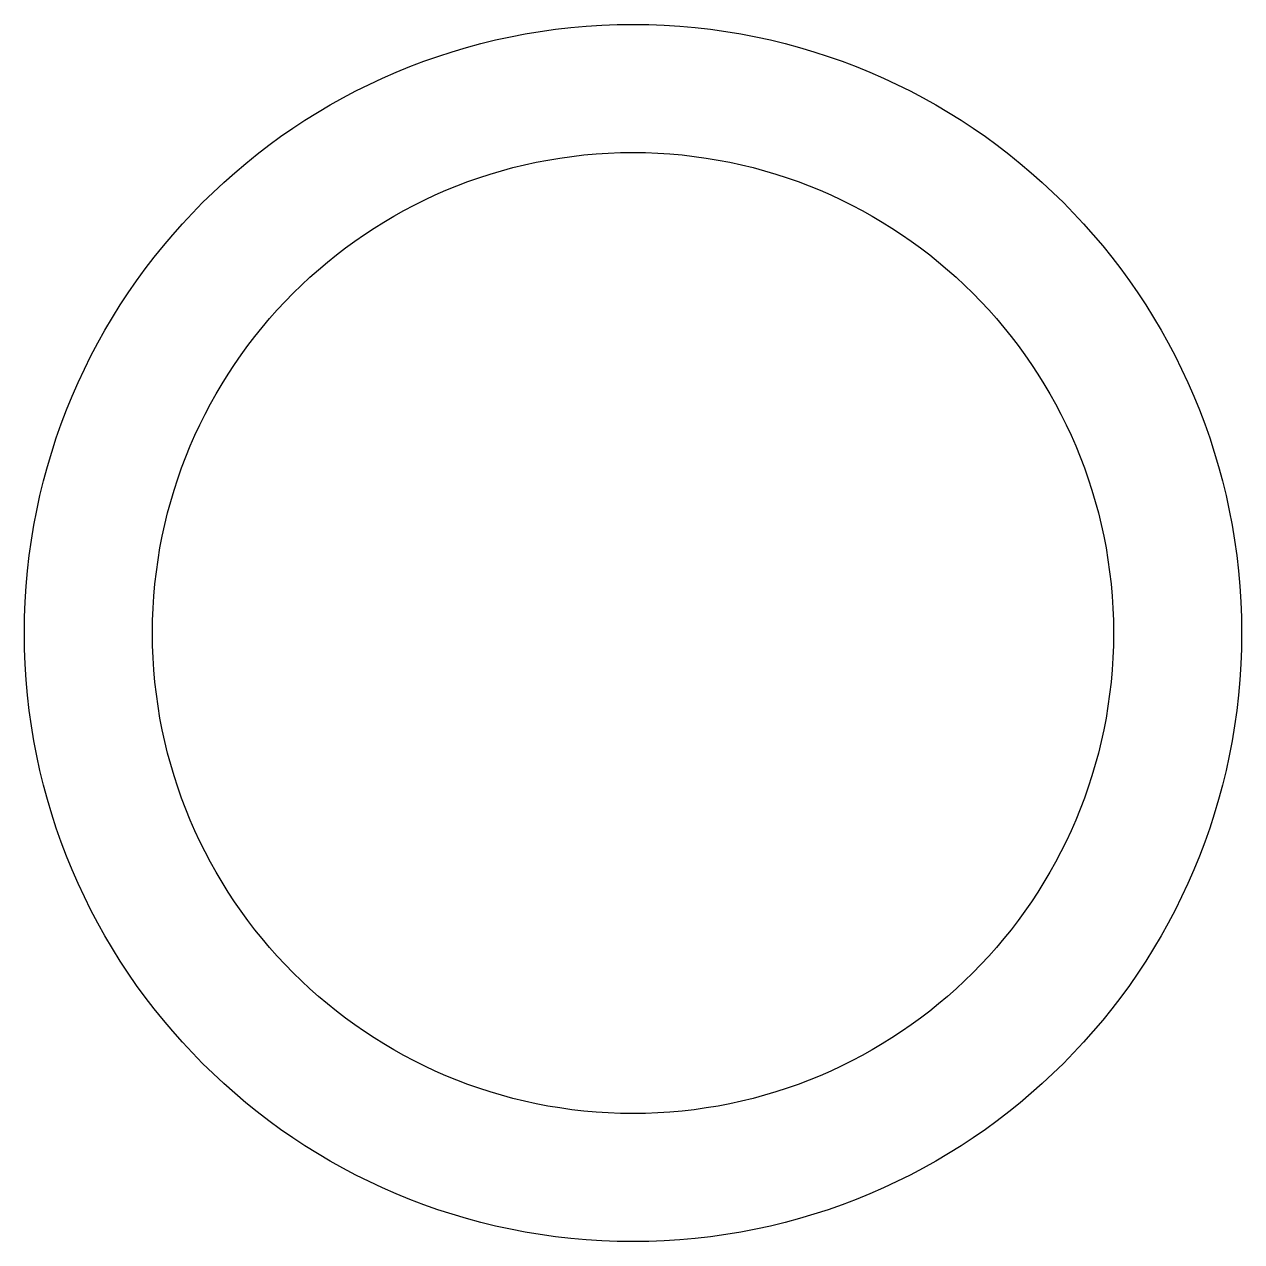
# Model space of a CAD drawing. Extents: x 146.6 to 165.6, y 198.8 to 217.8.
import ezdxf

# ---------------------------------------------------------------- set-up
doc = ezdxf.new("R2010")
doc.units = 0
doc.header["$LTSCALE"] = 15
doc.layers.get('0').update_dxf_attribs({"linetype": 'CONTINUOUS'})

msp = doc.modelspace()

# ---------------------------------------------------------------- linework, layer by layer
at = {"color": 0, "linetype": 'BYBLOCK', "ltscale": 0.05}
for radius in [9.5, 7.5]:
    msp.add_circle((156.108, 208.307), radius, dxfattribs=at)

doc.saveas('drawing.dxf')
